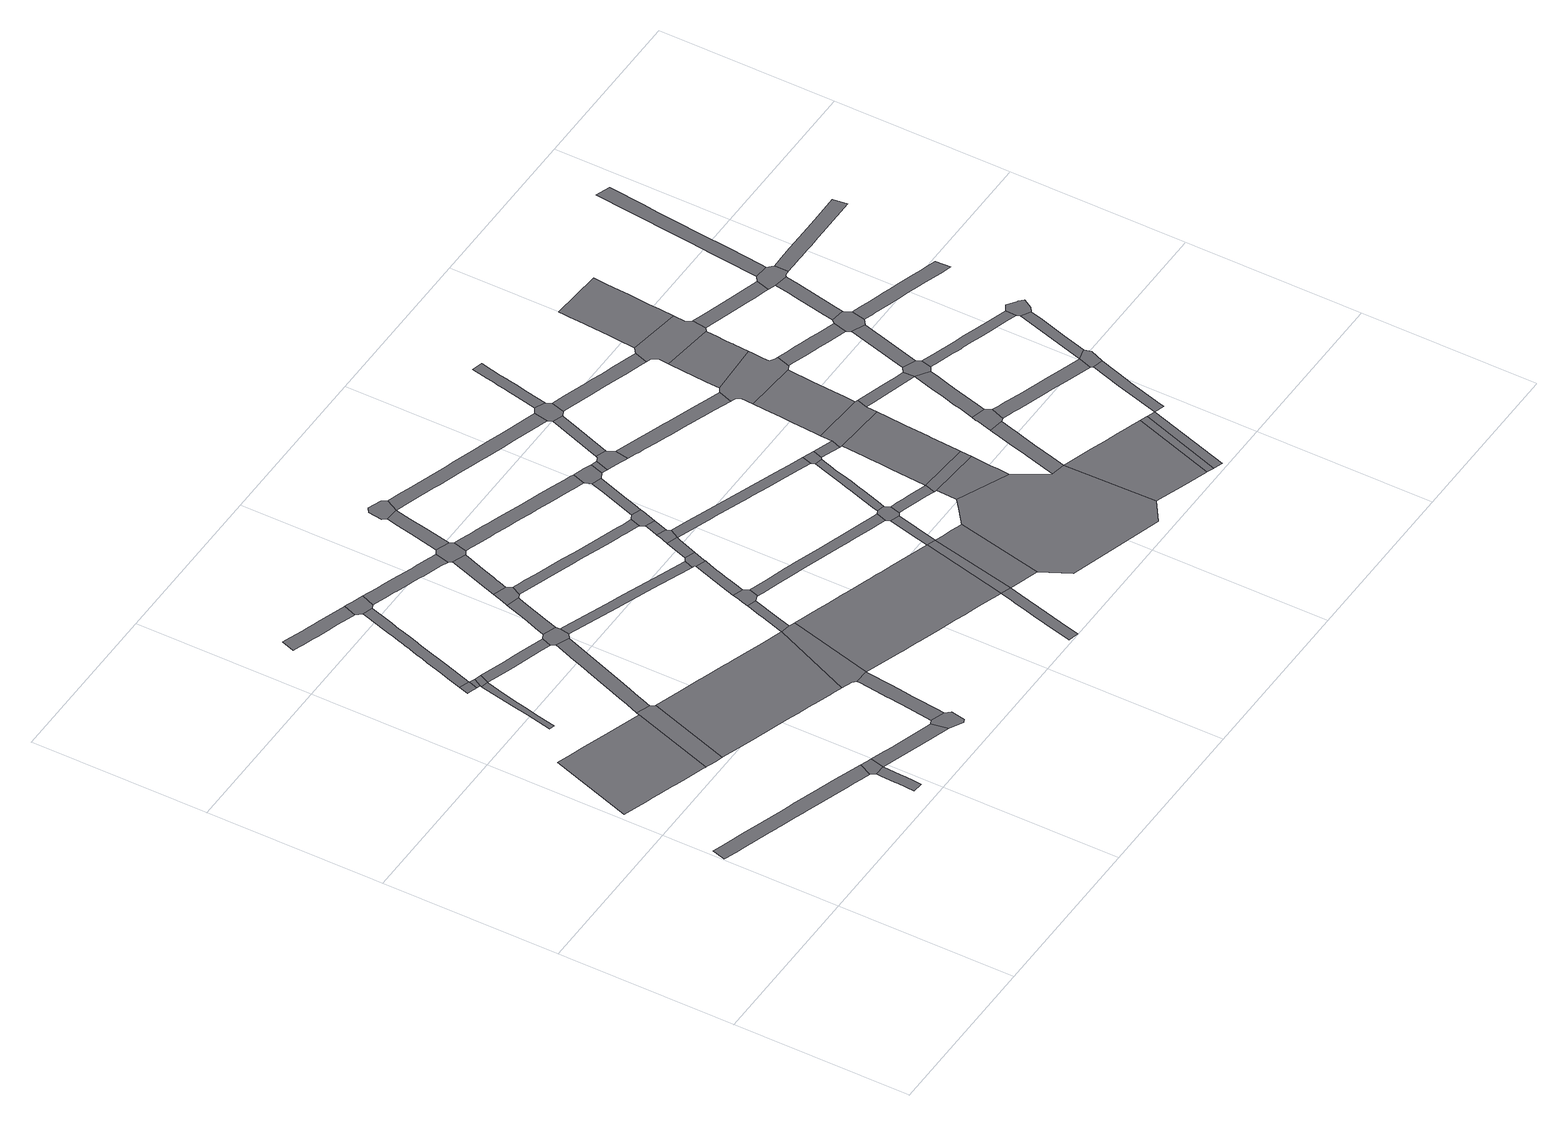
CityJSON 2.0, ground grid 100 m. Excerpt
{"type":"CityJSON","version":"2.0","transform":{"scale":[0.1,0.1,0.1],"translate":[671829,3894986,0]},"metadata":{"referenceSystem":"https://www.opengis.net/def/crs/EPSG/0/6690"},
"CityObjects":{
"road1":{"type":"Road","attributes":{"function":"9","usage":"9","RoadStructureAttribute.widthType":"2","RoadStructureAttribute.width":7.93,"RoadStructureAttribute.sectionType":"1"},"geometry":[{"type":"MultiSurface","lod":"1","boundaries":[[[0,1,2,3,4,5,6,7,8,9,10,11,12,13,14,15,16,17,18,19,20,21,22,23,24,25,26,27,28,29,30]]]}]},
"road2":{"type":"Road","attributes":{"function":"2","usage":"1","RoadStructureAttribute.widthType":"1","RoadStructureAttribute.width":39.15,"RoadStructureAttribute.sectionType":"1"},"geometry":[{"type":"MultiSurface","lod":"1","boundaries":[[[31,32,33,34,35,36,37,38,39,40,41,42,43,44,45,46,47,48,49,50]]]}]},
"road3":{"type":"Road","attributes":{"function":"9","usage":"9","RoadStructureAttribute.widthType":"3","RoadStructureAttribute.width":5.4,"RoadStructureAttribute.sectionType":"1"},"geometry":[{"type":"MultiSurface","lod":"1","boundaries":[[[51,52,53,54,55,56,57,58,59,60,61,62]]]}]},
"road4":{"type":"Road","attributes":{"function":"9","usage":"9","RoadStructureAttribute.widthType":"9","RoadStructureAttribute.width":-9999,"RoadStructureAttribute.sectionType":"9"},"geometry":[{"type":"MultiSurface","lod":"1","boundaries":[[[45,63,64,65,66,67,68,69,70,46]]]}]},
"road5":{"type":"Road","attributes":{"function":"9","usage":"9","RoadStructureAttribute.widthType":"9","RoadStructureAttribute.width":-9999,"RoadStructureAttribute.sectionType":"9"},"geometry":[{"type":"MultiSurface","lod":"1","boundaries":[[[71,0,30,51,62,72]]]}]},
"road6":{"type":"Road","attributes":{"function":"9","usage":"9","RoadStructureAttribute.widthType":"4","RoadStructureAttribute.width":3.25,"RoadStructureAttribute.sectionType":"1"},"geometry":[{"type":"MultiSurface","lod":"1","boundaries":[[[73,74,75,76,77,78,79,80,81,82,83]]]}]},
"road7":{"type":"Road","attributes":{"function":"9","usage":"9","RoadStructureAttribute.widthType":"9","RoadStructureAttribute.width":-9999,"RoadStructureAttribute.sectionType":"9"},"geometry":[{"type":"MultiSurface","lod":"1","boundaries":[[[84,85,86,87,88]]]}]},
"road8":{"type":"Road","attributes":{"function":"9","usage":"9","RoadStructureAttribute.widthType":"3","RoadStructureAttribute.width":5.58,"RoadStructureAttribute.sectionType":"1"},"geometry":[{"type":"MultiSurface","lod":"1","boundaries":[[[89,90,88,87,91]]]}]},
"road9":{"type":"Road","attributes":{"function":"9","usage":"9","RoadStructureAttribute.widthType":"9","RoadStructureAttribute.width":-9999,"RoadStructureAttribute.sectionType":"9"},"geometry":[{"type":"MultiSurface","lod":"1","boundaries":[[[83,82,92,93,89,91]]]}]},
"road10":{"type":"Road","attributes":{"function":"9","usage":"9","RoadStructureAttribute.widthType":"2","RoadStructureAttribute.width":7.93,"RoadStructureAttribute.sectionType":"1"},"geometry":[{"type":"MultiSurface","lod":"1","boundaries":[[[62,94,95,96,97,98,99,100,101,102,103,72]]]}]},
"road11":{"type":"Road","attributes":{"function":"9","usage":"9","RoadStructureAttribute.widthType":"3","RoadStructureAttribute.width":5.61,"RoadStructureAttribute.sectionType":"1"},"geometry":[{"type":"MultiSurface","lod":"1","boundaries":[[[84,88,104,105,106,107,108,109,110,111,112,113,114,115,116,117,118,119,120,121,122,123,124,125,126,127,128,129,130,131,132]]]}]},
"road12":{"type":"Road","attributes":{"function":"9","usage":"9","RoadStructureAttribute.widthType":"2","RoadStructureAttribute.width":7.42,"RoadStructureAttribute.sectionType":"1"},"geometry":[{"type":"MultiSurface","lod":"1","boundaries":[[[133,134,135,136,137,138,139,140,141,142,143,144,145,146,147,148,149,150,151,152,153]]]}]},
"road13":{"type":"Road","attributes":{"function":"9","usage":"9","RoadStructureAttribute.widthType":"3","RoadStructureAttribute.width":5.58,"RoadStructureAttribute.sectionType":"1"},"geometry":[{"type":"MultiSurface","lod":"1","boundaries":[[[154,155,156,157,158,159,160,161,162,163,92,82,164]]]}]},
"road14":{"type":"Road","attributes":{"function":"9","usage":"9","RoadStructureAttribute.widthType":"2","RoadStructureAttribute.width":8.01,"RoadStructureAttribute.sectionType":"1"},"geometry":[{"type":"MultiSurface","lod":"1","boundaries":[[[68,165,166,167,168,169,170,171,172,173,174,175,176,69]]]}]},
"road15":{"type":"Road","attributes":{"function":"2","usage":"1","RoadStructureAttribute.widthType":"1","RoadStructureAttribute.width":39.15,"RoadStructureAttribute.sectionType":"1"},"geometry":[{"type":"MultiSurface","lod":"1","boundaries":[[[66,177,178,179,180,181,182,183,184,185,186,187,188,189,190,191,192,193,194,195,196,197,198,67]]]}]},
"road16":{"type":"Road","attributes":{"function":"9","usage":"9","RoadStructureAttribute.widthType":"9","RoadStructureAttribute.width":-9999,"RoadStructureAttribute.sectionType":"9"},"geometry":[{"type":"MultiSurface","lod":"1","boundaries":[[[199,200,201,202,203,98,97]]]}]},
"road17":{"type":"Road","attributes":{"function":"9","usage":"9","RoadStructureAttribute.widthType":"9","RoadStructureAttribute.width":-9999,"RoadStructureAttribute.sectionType":"9"},"geometry":[{"type":"MultiSurface","lod":"1","boundaries":[[[152,116,115,204,205,206,207,153]]]}]},
"road18":{"type":"Road","attributes":{"function":"9","usage":"9","RoadStructureAttribute.widthType":"2","RoadStructureAttribute.width":8.16,"RoadStructureAttribute.sectionType":"1"},"geometry":[{"type":"MultiSurface","lod":"1","boundaries":[[[208,209,210,211,212,213,214,203,202,215,216,217,218,219,220,221,222,223,224,225,226,227,228]]]}]},
"road19":{"type":"Road","attributes":{"function":"9","usage":"9","RoadStructureAttribute.widthType":"9","RoadStructureAttribute.width":-9999,"RoadStructureAttribute.sectionType":"9"},"geometry":[{"type":"MultiSurface","lod":"1","boundaries":[[[229,230,231,232,160,159,170,169]]]}]},
"road20":{"type":"Road","attributes":{"function":"9","usage":"9","RoadStructureAttribute.widthType":"2","RoadStructureAttribute.width":8.01,"RoadStructureAttribute.sectionType":"1"},"geometry":[{"type":"MultiSurface","lod":"1","boundaries":[[[233,234,235,236,237,238,232,231]]]}]},
"road21":{"type":"Road","attributes":{"function":"9","usage":"9","RoadStructureAttribute.widthType":"9","RoadStructureAttribute.width":-9999,"RoadStructureAttribute.sectionType":"9"},"geometry":[{"type":"MultiSurface","lod":"1","boundaries":[[[239,240,189,188,241,228,227,242]]]}]},
"road22":{"type":"Road","attributes":{"function":"9","usage":"9","RoadStructureAttribute.widthType":"2","RoadStructureAttribute.width":7.42,"RoadStructureAttribute.sectionType":"1"},"geometry":[{"type":"MultiSurface","lod":"1","boundaries":[[[204,243,244,245,246,247,248,249,250,251,252,253,254,255,256,257,258,259,260,261,262,263,205]]]}]},
"road23":{"type":"Road","attributes":{"function":"9","usage":"9","RoadStructureAttribute.widthType":"9","RoadStructureAttribute.width":-9999,"RoadStructureAttribute.sectionType":"9"},"geometry":[{"type":"MultiSurface","lod":"1","boundaries":[[[264,265,236,235,266,267,268,269]]]}]},
"road24":{"type":"Road","attributes":{"function":"9","usage":"9","RoadStructureAttribute.widthType":"2","RoadStructureAttribute.width":8.01,"RoadStructureAttribute.sectionType":"1"},"geometry":[{"type":"MultiSurface","lod":"1","boundaries":[[[270,271,272,273,274,275,276,277,278,279,269,268]]]}]},
"road25":{"type":"Road","attributes":{"function":"9","usage":"9","RoadStructureAttribute.widthType":"3","RoadStructureAttribute.width":5.16,"RoadStructureAttribute.sectionType":"1"},"geometry":[{"type":"MultiSurface","lod":"1","boundaries":[[[280,281,282,283,284,285,230,229,286,287,288,289,290,291,292]]]}]},
"road26":{"type":"Road","attributes":{"function":"9","usage":"9","RoadStructureAttribute.widthType":"3","RoadStructureAttribute.width":5.84,"RoadStructureAttribute.sectionType":"1"},"geometry":[{"type":"MultiSurface","lod":"1","boundaries":[[[189,240,293,294,295,296,297,298,299,300]]]}]},
"road27":{"type":"Road","attributes":{"function":"9","usage":"9","RoadStructureAttribute.widthType":"9","RoadStructureAttribute.width":-9999,"RoadStructureAttribute.sectionType":"9"},"geometry":[{"type":"MultiSurface","lod":"1","boundaries":[[[301,302,255,254,276,275,303,304,305]]]}]},
"road28":{"type":"Road","attributes":{"function":"9","usage":"9","RoadStructureAttribute.widthType":"9","RoadStructureAttribute.width":-9999,"RoadStructureAttribute.sectionType":"9"},"geometry":[{"type":"MultiSurface","lod":"1","boundaries":[[[306,307,308,309,310,311,312,313,314,295,294]]]}]},
"road29":{"type":"Road","attributes":{"function":"9","usage":"9","RoadStructureAttribute.widthType":"2","RoadStructureAttribute.width":8.01,"RoadStructureAttribute.sectionType":"1"},"geometry":[{"type":"MultiSurface","lod":"1","boundaries":[[[315,316,317,318,319,320,321,301,305]]]}]},
"road30":{"type":"Road","attributes":{"function":"9","usage":"9","RoadStructureAttribute.widthType":"3","RoadStructureAttribute.width":5.5,"RoadStructureAttribute.sectionType":"1"},"geometry":[{"type":"MultiSurface","lod":"1","boundaries":[[[266,322,323,324,325,326,327,328,329,330,331,332,333,334,335,336,337,338,339,340,341,342,343,267]]]}]},
"road31":{"type":"Road","attributes":{"function":"2","usage":"1","RoadStructureAttribute.widthType":"1","RoadStructureAttribute.width":39.15,"RoadStructureAttribute.sectionType":"1"},"geometry":[{"type":"MultiSurface","lod":"1","boundaries":[[[227,344,345,346,347,348,349,350,351,352,353,354,355,356,357,358,359,360,361,362,363,364,365,366,367,368,242]]]}]},
"road32":{"type":"Road","attributes":{"function":"9","usage":"9","RoadStructureAttribute.widthType":"3","RoadStructureAttribute.width":5.84,"RoadStructureAttribute.sectionType":"1"},"geometry":[{"type":"MultiSurface","lod":"1","boundaries":[[[369,370,371,311,310,372,373,374,375,376,377,378,379]]]}]},
"road33":{"type":"Road","attributes":{"function":"9","usage":"9","RoadStructureAttribute.widthType":"9","RoadStructureAttribute.width":-9999,"RoadStructureAttribute.sectionType":"9"},"geometry":[{"type":"MultiSurface","lod":"1","boundaries":[[[380,381,319,318,382,383,384]]]}]},
"road34":{"type":"Road","attributes":{"function":"9","usage":"9","RoadStructureAttribute.widthType":"9","RoadStructureAttribute.width":-9999,"RoadStructureAttribute.sectionType":"9"},"geometry":[{"type":"MultiSurface","lod":"1","boundaries":[[[291,385,379,378,386,387,388,292]]]}]},
"road35":{"type":"Road","attributes":{"function":"9","usage":"9","RoadStructureAttribute.widthType":"3","RoadStructureAttribute.width":5.41,"RoadStructureAttribute.sectionType":"1"},"geometry":[{"type":"MultiSurface","lod":"1","boundaries":[[[356,389,390,391,392,393,394,395,396,397,398,399]]]}]},
"road36":{"type":"Road","attributes":{"function":"9","usage":"9","RoadStructureAttribute.widthType":"3","RoadStructureAttribute.width":5.84,"RoadStructureAttribute.sectionType":"1"},"geometry":[{"type":"MultiSurface","lod":"1","boundaries":[[[400,388,387,401,402,403,404]]]}]},
"road37":{"type":"Road","attributes":{"function":"9","usage":"9","RoadStructureAttribute.widthType":"2","RoadStructureAttribute.width":7.92,"RoadStructureAttribute.sectionType":"1"},"geometry":[{"type":"MultiSurface","lod":"1","boundaries":[[[405,406,407,408,409,410,411,412,413,414,415,416,417,418,419,420,421,422,423,424,425,426,427,428,429,430,431,432,433,434,435,304,303]]]}]},
"road38":{"type":"Road","attributes":{"function":"9","usage":"9","RoadStructureAttribute.widthType":"9","RoadStructureAttribute.width":-9999,"RoadStructureAttribute.sectionType":"9"},"geometry":[{"type":"MultiSurface","lod":"1","boundaries":[[[436,437,438,404,403,439,440]]]}]},
"road39":{"type":"Road","attributes":{"function":"9","usage":"9","RoadStructureAttribute.widthType":"3","RoadStructureAttribute.width":5.84,"RoadStructureAttribute.sectionType":"1"},"geometry":[{"type":"MultiSurface","lod":"1","boundaries":[[[441,442,443,436,440,444,445,446]]]}]},
"road40":{"type":"Road","attributes":{"function":"9","usage":"9","RoadStructureAttribute.widthType":"3","RoadStructureAttribute.width":5.92,"RoadStructureAttribute.sectionType":"1"},"geometry":[{"type":"MultiSurface","lod":"1","boundaries":[[[447,448,449,450,451,452,453,454,455,456,457,308,307,458,459,460,461,462,463,464,465,466,467]]]}]},
"road41":{"type":"Road","attributes":{"function":"9","usage":"9","RoadStructureAttribute.widthType":"9","RoadStructureAttribute.width":-9999,"RoadStructureAttribute.sectionType":"9"},"geometry":[{"type":"MultiSurface","lod":"1","boundaries":[[[468,469,470,333,332,471,441,446]]]}]},
"road42":{"type":"Road","attributes":{"function":"9","usage":"9","RoadStructureAttribute.widthType":"9","RoadStructureAttribute.width":-9999,"RoadStructureAttribute.sectionType":"9"},"geometry":[{"type":"MultiSurface","lod":"1","boundaries":[[[472,357,356,399]]]}]},
"road43":{"type":"Road","attributes":{"function":"9","usage":"9","RoadStructureAttribute.widthType":"3","RoadStructureAttribute.width":5.84,"RoadStructureAttribute.sectionType":"1"},"geometry":[{"type":"MultiSurface","lod":"1","boundaries":[[[473,474,475,470,469,476,477,478,479]]]}]},
"road44":{"type":"Road","attributes":{"function":"2","usage":"1","RoadStructureAttribute.widthType":"1","RoadStructureAttribute.width":39.15,"RoadStructureAttribute.sectionType":"1"},"geometry":[{"type":"MultiSurface","lod":"1","boundaries":[[[480,481,482,483,484,485,486,487,472,399]]]}]},
"road45":{"type":"Road","attributes":{"function":"9","usage":"9","RoadStructureAttribute.widthType":"2","RoadStructureAttribute.width":7.47,"RoadStructureAttribute.sectionType":"1"},"geometry":[{"type":"MultiSurface","lod":"1","boundaries":[[[488,489,490,491,492,493,494,495,496,497,498,499,382,318,500,501,502,503,504,505,506,507,508,509,510,511,512,513,514]]]}]},
"road46":{"type":"Road","attributes":{"function":"9","usage":"9","RoadStructureAttribute.widthType":"3","RoadStructureAttribute.width":4.47,"RoadStructureAttribute.sectionType":"1"},"geometry":[{"type":"MultiSurface","lod":"1","boundaries":[[[472,515,516,517,518,357]]]}]},
"road47":{"type":"Road","attributes":{"function":"9","usage":"9","RoadStructureAttribute.widthType":"9","RoadStructureAttribute.width":-9999,"RoadStructureAttribute.sectionType":"9"},"geometry":[{"type":"MultiSurface","lod":"1","boundaries":[[[519,473,479,520,521,522,422,421]]]}]},
"road48":{"type":"Road","attributes":{"function":"9","usage":"9","RoadStructureAttribute.widthType":"3","RoadStructureAttribute.width":5.78,"RoadStructureAttribute.sectionType":"1"},"geometry":[{"type":"MultiSurface","lod":"1","boundaries":[[[523,524,525,526,527,528,529,530,531,532,533,534,535,536,537,538,539,540,541,542,543,439,403]]]}]},
"road49":{"type":"Road","attributes":{"function":"9","usage":"9","RoadStructureAttribute.widthType":"2","RoadStructureAttribute.width":7.92,"RoadStructureAttribute.sectionType":"1"},"geometry":[{"type":"MultiSurface","lod":"1","boundaries":[[[521,520,544,545]]]}]},
"road50":{"type":"Road","attributes":{"function":"9","usage":"9","RoadStructureAttribute.widthType":"9","RoadStructureAttribute.width":-9999,"RoadStructureAttribute.sectionType":"9"},"geometry":[{"type":"MultiSurface","lod":"1","boundaries":[[[466,517,516,546,547,548,549,467]]]}]},
"road51":{"type":"Road","attributes":{"function":"9","usage":"9","RoadStructureAttribute.widthType":"9","RoadStructureAttribute.width":-9999,"RoadStructureAttribute.sectionType":"9"},"geometry":[{"type":"MultiSurface","lod":"1","boundaries":[[[550,551,552,553,545,544,554,555,556,557]]]}]},
"road52":{"type":"Road","attributes":{"function":"9","usage":"9","RoadStructureAttribute.widthType":"3","RoadStructureAttribute.width":5.92,"RoadStructureAttribute.sectionType":"1"},"geometry":[{"type":"MultiSurface","lod":"1","boundaries":[[[558,559,560,561,562,547,546,563,564,565,566]]]}]},
"road53":{"type":"Road","attributes":{"function":"9","usage":"9","RoadStructureAttribute.widthType":"3","RoadStructureAttribute.width":4.05,"RoadStructureAttribute.sectionType":"1"},"geometry":[{"type":"MultiSurface","lod":"1","boundaries":[[[567,568,569,570,571,572,573,574,575,576,577,578,579,580,581,582,549,548]]]}]},
"road54":{"type":"Road","attributes":{"function":"9","usage":"9","RoadStructureAttribute.widthType":"9","RoadStructureAttribute.width":-9999,"RoadStructureAttribute.sectionType":"9"},"geometry":[{"type":"MultiSurface","lod":"1","boundaries":[[[583,584,483,482,585,586,587,588,589,590,591]]]}]},
"road55":{"type":"Road","attributes":{"function":"9","usage":"9","RoadStructureAttribute.widthType":"2","RoadStructureAttribute.width":6.08,"RoadStructureAttribute.sectionType":"1"},"geometry":[{"type":"MultiSurface","lod":"1","boundaries":[[[592,552,551,593,594,595,596]]]}]},
"road56":{"type":"Road","attributes":{"function":"9","usage":"9","RoadStructureAttribute.widthType":"9","RoadStructureAttribute.width":-9999,"RoadStructureAttribute.sectionType":"9"},"geometry":[{"type":"MultiSurface","lod":"1","boundaries":[[[534,576,575,597,598,535]]]}]},
"road57":{"type":"Road","attributes":{"function":"9","usage":"9","RoadStructureAttribute.widthType":"9","RoadStructureAttribute.width":-9999,"RoadStructureAttribute.sectionType":"9"},"geometry":[{"type":"MultiSurface","lod":"1","boundaries":[[[599,514,513,596,595,600,601,602]]]}]},
"road58":{"type":"Road","attributes":{"function":"1","usage":"2","RoadStructureAttribute.widthType":"1","RoadStructureAttribute.width":39.1,"RoadStructureAttribute.sectionType":"7"},"geometry":[{"type":"MultiSurface","lod":"1","boundaries":[[[603,604,583,591,605,606,607,608]]]}]},
"road59":{"type":"Road","attributes":{"function":"9","usage":"9","RoadStructureAttribute.widthType":"2","RoadStructureAttribute.width":7.92,"RoadStructureAttribute.sectionType":"1"},"geometry":[{"type":"MultiSurface","lod":"1","boundaries":[[[609,610,611,612,613,614,615,550,557,616,617,618,619,620,621,622,623,624,625,626,627,628,629,630]]]}]},
"road60":{"type":"Road","attributes":{"function":"9","usage":"9","RoadStructureAttribute.widthType":"9","RoadStructureAttribute.width":-9999,"RoadStructureAttribute.sectionType":"9"},"geometry":[{"type":"MultiSurface","lod":"1","boundaries":[[[603,608,631,632,558,566]]]}]},
"road61":{"type":"Road","attributes":{"function":"9","usage":"9","RoadStructureAttribute.widthType":"3","RoadStructureAttribute.width":5.78,"RoadStructureAttribute.sectionType":"1"},"geometry":[{"type":"MultiSurface","lod":"1","boundaries":[[[633,634,598,597]]]}]},
"road62":{"type":"Road","attributes":{"function":"9","usage":"9","RoadStructureAttribute.widthType":"2","RoadStructureAttribute.width":6.08,"RoadStructureAttribute.sectionType":"1"},"geometry":[{"type":"MultiSurface","lod":"1","boundaries":[[[635,636,637,638,639,640,641,642,643,644,645,646,647,599,602]]]}]},
"road63":{"type":"Road","attributes":{"function":"1","usage":"2","RoadStructureAttribute.widthType":"1","RoadStructureAttribute.width":39.1,"RoadStructureAttribute.sectionType":"7"},"geometry":[{"type":"MultiSurface","lod":"1","boundaries":[[[648,649,650,651,652,653,558,632,654,655,656,657,658,659,660,661]]]}]},
"road64":{"type":"Road","attributes":{"function":"9","usage":"9","RoadStructureAttribute.widthType":"2","RoadStructureAttribute.width":6.98,"RoadStructureAttribute.sectionType":"1"},"geometry":[{"type":"MultiSurface","lod":"1","boundaries":[[[600,662,663,664,665,666,667,668,669,670,671,672,673,674,675,676,601]]]}]},
"road65":{"type":"Road","attributes":{"function":"9","usage":"9","RoadStructureAttribute.widthType":"9","RoadStructureAttribute.width":-9999,"RoadStructureAttribute.sectionType":"9"},"geometry":[{"type":"MultiSurface","lod":"1","boundaries":[[[634,633,648,661,677,678,679,680]]]}]},
"road66":{"type":"Road","attributes":{"function":"9","usage":"9","RoadStructureAttribute.widthType":"2","RoadStructureAttribute.width":8.13,"RoadStructureAttribute.sectionType":"1"},"geometry":[{"type":"MultiSurface","lod":"1","boundaries":[[[681,682,683,684,685,686,589,588,687,688,689,690,691,692,693,694,695,696]]]}]},
"road67":{"type":"Road","attributes":{"function":"3","usage":"2","RoadStructureAttribute.widthType":"1","RoadStructureAttribute.width":39.1,"RoadStructureAttribute.sectionType":"1"},"geometry":[{"type":"MultiSurface","lod":"1","boundaries":[[[679,697,698,699,700,701,702,703,704,705,706,707,708,709,710,711,680]]]}]},
"road68":{"type":"Road","attributes":{"function":"2","usage":"1","RoadStructureAttribute.widthType":"1","RoadStructureAttribute.width":39.15,"RoadStructureAttribute.sectionType":"1"},"geometry":[{"type":"MultiSurface","lod":"1","boundaries":[[[712,713,714,715,716,717,718,719,720,721,722,588,587]]]}]},
"road69":{"type":"Road","attributes":{"function":"9","usage":"9","RoadStructureAttribute.widthType":"9","RoadStructureAttribute.width":-9999,"RoadStructureAttribute.sectionType":"9"},"geometry":[{"type":"MultiSurface","lod":"1","boundaries":[[[695,723,724,725,726,727,728,729,696]]]}]},
"road70":{"type":"Road","attributes":{"function":"9","usage":"9","RoadStructureAttribute.widthType":"9","RoadStructureAttribute.width":-9999,"RoadStructureAttribute.sectionType":"9"},"geometry":[{"type":"MultiSurface","lod":"1","boundaries":[[[730,731,732,733,734,735,630,629,736,737,738,705,704,739,740]]]}]},
"road71":{"type":"Road","attributes":{"function":"9","usage":"9","RoadStructureAttribute.widthType":"9","RoadStructureAttribute.width":-9999,"RoadStructureAttribute.sectionType":"9"},"geometry":[{"type":"MultiSurface","lod":"1","boundaries":[[[741,716,715,742,743]]]}]},
"road72":{"type":"Road","attributes":{"function":"9","usage":"9","RoadStructureAttribute.widthType":"3","RoadStructureAttribute.width":5.13,"RoadStructureAttribute.sectionType":"1"},"geometry":[{"type":"MultiSurface","lod":"1","boundaries":[[[744,745,746,678,677,747,748,749,750,751]]]}]},
"road73":{"type":"Road","attributes":{"function":"2","usage":"1","RoadStructureAttribute.widthType":"1","RoadStructureAttribute.width":39.15,"RoadStructureAttribute.sectionType":"1"},"geometry":[{"type":"MultiSurface","lod":"1","boundaries":[[[742,752,753,754,755,743]]]}]},
"road74":{"type":"Road","attributes":{"function":"3","usage":"2","RoadStructureAttribute.widthType":"1","RoadStructureAttribute.width":39.1,"RoadStructureAttribute.sectionType":"1"},"geometry":[{"type":"MultiSurface","lod":"1","boundaries":[[[734,756,757,758,759,760,761,762,763,764,765,766,735]]]}]},
"road75":{"type":"Road","attributes":{"function":"9","usage":"9","RoadStructureAttribute.widthType":"2","RoadStructureAttribute.width":8.13,"RoadStructureAttribute.sectionType":"1"},"geometry":[{"type":"MultiSurface","lod":"1","boundaries":[[[750,767,768,769,770,726,725,771,772,773,774,775,776]]]}]},
"road76":{"type":"Road","attributes":{"function":"9","usage":"9","RoadStructureAttribute.widthType":"9","RoadStructureAttribute.width":-9999,"RoadStructureAttribute.sectionType":"9"},"geometry":[{"type":"MultiSurface","lod":"1","boundaries":[[[777,670,669,778,779,763,762,780,781,782,783]]]}]},
"road77":{"type":"Road","attributes":{"function":"9","usage":"9","RoadStructureAttribute.widthType":"9","RoadStructureAttribute.width":-9999,"RoadStructureAttribute.sectionType":"9"},"geometry":[{"type":"MultiSurface","lod":"1","boundaries":[[[784,751,750,776,785,786,787]]]}]},
"road78":{"type":"Road","attributes":{"function":"9","usage":"9","RoadStructureAttribute.widthType":"2","RoadStructureAttribute.width":7.13,"RoadStructureAttribute.sectionType":"1"},"geometry":[{"type":"MultiSurface","lod":"1","boundaries":[[[788,789,790,791,792,793,724,723,794,795,796,797,798,799,800,801,802]]]}]},
"road79":{"type":"Road","attributes":{"function":"3","usage":"2","RoadStructureAttribute.widthType":"1","RoadStructureAttribute.width":39.1,"RoadStructureAttribute.sectionType":"1"},"geometry":[{"type":"MultiSurface","lod":"1","boundaries":[[[803,804,805,806,807,808,809,810,811,812,813,814,815,816,777,783]]]}]},
"road80":{"type":"Road","attributes":{"function":"9","usage":"9","RoadStructureAttribute.widthType":"2","RoadStructureAttribute.width":6.67,"RoadStructureAttribute.sectionType":"1"},"geometry":[{"type":"MultiSurface","lod":"1","boundaries":[[[739,817,818,819,820,821,822,823,824,825,826,827,828,829,830,831,740]]]}]},
"road81":{"type":"Road","attributes":{"function":"9","usage":"9","RoadStructureAttribute.widthType":"2","RoadStructureAttribute.width":8.13,"RoadStructureAttribute.sectionType":"1"},"geometry":[{"type":"MultiSurface","lod":"1","boundaries":[[[832,833,834,835,836,837,784,787]]]}]},
"road82":{"type":"Road","attributes":{"function":"9","usage":"9","RoadStructureAttribute.widthType":"2","RoadStructureAttribute.width":6.2,"RoadStructureAttribute.sectionType":"1"},"geometry":[{"type":"MultiSurface","lod":"1","boundaries":[[[838,839,840,841,842,843,844,845,846,847,848,754]]]}]},
"road83":{"type":"Road","attributes":{"function":"9","usage":"9","RoadStructureAttribute.widthType":"2","RoadStructureAttribute.width":6.64,"RoadStructureAttribute.sectionType":"1"},"geometry":[{"type":"MultiSurface","lod":"1","boundaries":[[[849,850,851,781,780,852,853,854,855,856,857,858]]]}]},
"road84":{"type":"Road","attributes":{"function":"9","usage":"9","RoadStructureAttribute.widthType":"9","RoadStructureAttribute.width":-9999,"RoadStructureAttribute.sectionType":"9"},"geometry":[{"type":"MultiSurface","lod":"1","boundaries":[[[825,834,833,859,860,861,862,826]]]}]},
"road85":{"type":"Road","attributes":{"function":"9","usage":"9","RoadStructureAttribute.widthType":"3","RoadStructureAttribute.width":5.31,"RoadStructureAttribute.sectionType":"1"},"geometry":[{"type":"MultiSurface","lod":"1","boundaries":[[[863,864,865,866,867,868,786,785,869,870,871,872,873,874,875,876,877,878,879]]]}]},
"road86":{"type":"Road","attributes":{"function":"9","usage":"9","RoadStructureAttribute.widthType":"9","RoadStructureAttribute.width":-9999,"RoadStructureAttribute.sectionType":"9"},"geometry":[{"type":"MultiSurface","lod":"1","boundaries":[[[801,844,843,880,881,882,802]]]}]},
"road87":{"type":"Road","attributes":{"function":"9","usage":"9","RoadStructureAttribute.widthType":"2","RoadStructureAttribute.width":8.13,"RoadStructureAttribute.sectionType":"1"},"geometry":[{"type":"MultiSurface","lod":"1","boundaries":[[[883,884,885,886,887,862,861,888,889,890,891,892,893]]]}]},
"road88":{"type":"Road","attributes":{"function":"9","usage":"9","RoadStructureAttribute.widthType":"2","RoadStructureAttribute.width":6.2,"RoadStructureAttribute.sectionType":"1"},"geometry":[{"type":"MultiSurface","lod":"1","boundaries":[[[882,894,895,896,897,898,899,900,901,802]]]}]},
"road89":{"type":"Road","attributes":{"function":"9","usage":"9","RoadStructureAttribute.widthType":"9","RoadStructureAttribute.width":-9999,"RoadStructureAttribute.sectionType":"9"},"geometry":[{"type":"MultiSurface","lod":"1","boundaries":[[[858,857,902,903,893,892,904,905,906,907,908]]]}]},
"road90":{"type":"Road","attributes":{"function":"9","usage":"9","RoadStructureAttribute.widthType":"2","RoadStructureAttribute.width":6.87,"RoadStructureAttribute.sectionType":"1"},"geometry":[{"type":"MultiSurface","lod":"1","boundaries":[[[909,910,911,912,913,914,915,916,917,860,859,918,919,920,921,922,923,924,925,926,927,928,929,930,931]]]}]},
"road91":{"type":"Road","attributes":{"function":"9","usage":"9","RoadStructureAttribute.widthType":"9","RoadStructureAttribute.width":-9999,"RoadStructureAttribute.sectionType":"9"},"geometry":[{"type":"MultiSurface","lod":"1","boundaries":[[[900,899,932,933,934,935,936,863,879]]]}]},
"road92":{"type":"Road","attributes":{"function":"9","usage":"9","RoadStructureAttribute.widthType":"2","RoadStructureAttribute.width":8.13,"RoadStructureAttribute.sectionType":"1"},"geometry":[{"type":"MultiSurface","lod":"1","boundaries":[[[907,937,938,939,940,941,942,943,944,945,946,947,948,949,950,951,952,953,954,955,956,957,958,908]]]}]},
"road93":{"type":"Road","attributes":{"function":"9","usage":"9","RoadStructureAttribute.widthType":"2","RoadStructureAttribute.width":7.12,"RoadStructureAttribute.sectionType":"1"},"geometry":[{"type":"MultiSurface","lod":"1","boundaries":[[[905,959,960,961,962,963,964,965,966,967,968,969,970,971,972,973,974,975,906]]]}]}
},
"vertices":[
[936,428,0],[887,446,0],[764,488,0],[680,517,0],[522,569,0],[508,574,0],[452,592,0],[335,631,0],[273,652,0],[228,666,0],[93,709,0],[30,730,0],[8,653,0],[31,645,0],[40,642,0],[79,629,0],[152,605,0],[188,593,0],[286,561,0],[327,547,0],[345,541,0],[357,537,0],[450,506,0],[495,491,0],[513,485,0],[555,471,0],[672,432,0],[758,403,0],[808,386,0],[846,374,0],[900,356,0],
[36,1240,0],[78,1226,0],[137,1206,0],[148,1202,0],[162,1197,0],[193,1187,0],[207,1182,0],[247,1169,0],[328,1142,0],[348,1135,0],[395,1119,0],[411,1114,0],[518,1078,0],[533,1073,0],[535,1073,0],[693,1546,0],[509,1608,0],[358,1658,0],[271,1686,0],[193,1713,0],
[920,329,0],[918,298,0],[913,218,0],[913,202,0],[910,151,0],[907,107,0],[967,103,0],[968,120,0],[969,144,0],[973,202,0],[974,231,0],[980,328,0],
[546,1069,0],[564,1063,0],[591,1054,0],[636,1039,0],[794,1512,0],[776,1536,0],[700,1564,0],[694,1549,0],
[975,415,0],[999,407,0],
[433,2117,0],[412,2015,0],[381,1869,0],[412,1863,0],[433,1963,0],[450,2042,0],[463,2101,0],[485,2198,0],[515,2300,0],[516,2303,0],[473,2311,0],
[414,2401,0],[397,2346,0],[416,2340,0],[454,2328,0],[471,2383,0],
[502,2370,0],[474,2382,0],[475,2321,0],
[541,2357,0],[526,2362,0],
[1084,294,0],[1195,257,0],[1201,255,0],[1384,196,0],[1366,286,0],[1324,300,0],[1167,349,0],[1147,356,0],[1135,360,0],[1078,379,0],
[472,2386,0],[522,2542,0],[574,2704,0],[585,2740,0],[587,2747,0],[603,2795,0],[624,2860,0],[630,2880,0],[636,2898,0],[646,2929,0],[654,2954,0],[689,3063,0],[631,3080,0],[599,2979,0],[588,2947,0],[571,2892,0],[564,2871,0],[553,2836,0],[541,2798,0],[537,2785,0],[528,2754,0],[518,2727,0],[508,2695,0],[498,2664,0],[487,2630,0],[463,2553,0],[454,2527,0],[441,2486,0],[415,2404,0],
[481,3238,0],[462,3244,0],[443,3250,0],[413,3260,0],[399,3265,0],[374,3273,0],[336,3286,0],[275,3308,0],[254,3315,0],[227,3240,0],[271,3225,0],[288,3219,0],[336,3203,0],[351,3198,0],[378,3188,0],[426,3172,0],[442,3167,0],[500,3148,0],[566,3126,0],[604,3113,0],[630,3187,0],
[573,2284,0],[617,2270,0],[690,2246,0],[701,2243,0],[853,2194,0],[903,2178,0],[923,2234,0],[792,2276,0],[746,2291,0],[686,2311,0],[519,2302,0],
[793,1582,0],[815,1644,0],[829,1682,0],[855,1752,0],[994,2125,0],[920,2155,0],[871,2024,0],[852,1972,0],[835,1927,0],[832,1919,0],[740,1672,0],[727,1635,0],
[639,1038,0],[738,1005,0],[837,972,0],[936,939,0],[1034,906,0],[1100,884,0],[1166,862,0],[1226,841,0],[1290,820,0],[1296,818,0],[1310,813,0],[1368,794,0],[1567,1255,0],[1565,1256,0],[1447,1294,0],[1361,1323,0],[1265,1355,0],[1241,1363,0],[1218,1371,0],[1082,1416,0],[1065,1422,0],[942,1463,0],
[1459,154,0],[1477,163,0],[1494,242,0],[1469,272,0],[1391,298,0],
[712,3074,0],[740,3149,0],[680,3170,0],[645,3182,0],
[1445,732,0],[1428,600,0],[1426,578,0],[1421,540,0],[1417,510,0],[1414,481,0],[1399,365,0],[1471,290,0],[1473,304,0],[1474,316,0],[1477,337,0],[1480,366,0],[1484,394,0],[1493,467,0],[1499,518,0],[1503,552,0],[1510,603,0],[1526,735,0],[1527,747,0],[1528,750,0],[1447,753,0],
[1021,2142,0],[1031,2197,0],[1027,2221,0],[955,2249,0],
[1047,2280,0],[1107,2453,0],[1119,2485,0],[1045,2508,0],[1003,2382,0],[975,2306,0],
[1624,1244,0],[1621,1245,0],[1428,774,0],[1654,1234,0],
[787,3048,0],[802,3043,0],[841,3029,0],[856,3024,0],[914,3004,0],[928,2999,0],[952,2991,0],[996,2976,0],[1021,2967,0],[1031,2964,0],[1124,2932,0],[1163,2915,0],[1185,2994,0],[1139,3010,0],[1102,3023,0],[1077,3032,0],[1032,3047,0],[962,3072,0],[922,3086,0],[879,3101,0],[824,3120,0],
[1072,2587,0],[1057,2541,0],[1144,2497,0],[1169,2551,0],[1153,2580,0],[1078,2605,0],
[1169,2625,0],[1176,2647,0],[1183,2667,0],[1204,2728,0],[1217,2766,0],[1253,2868,0],[1178,2897,0],[1132,2762,0],[1124,2740,0],[1095,2653,0],
[1622,1974,0],[1405,2057,0],[1352,2077,0],[1336,2083,0],[1101,2171,0],[1089,2175,0],[1303,2036,0],[1358,2016,0],[1396,2001,0],[1513,1957,0],[1723,1877,0],[1743,1869,0],[1763,1921,0],
[1644,1320,0],[1693,1478,0],[1642,1494,0],[1639,1484,0],[1618,1416,0],[1608,1383,0],[1573,1272,0],[1568,1258,0],
[1214,3011,0],[1199,3003,0],[1280,2884,0],[1302,2961,0],[1289,2983,0],
[1724,1490,0],[1729,1488,0],[1747,1545,0],[1739,1560,0],[1731,1576,0],[1673,1594,0],[1671,1585,0],[1661,1554,0],[1654,1532,0],
[1316,3119,0],[1320,3135,0],[1340,3237,0],[1358,3326,0],[1283,3330,0],[1271,3276,0],[1249,3175,0],
[1208,2475,0],[1406,2407,0],[1459,2388,0],[1517,2369,0],[1615,2335,0],[1696,2307,0],[1750,2288,0],[1762,2284,0],[1792,2274,0],[1837,2258,0],[1871,2247,0],[1889,2303,0],[1835,2321,0],[1807,2331,0],[1733,2356,0],[1661,2381,0],[1544,2421,0],[1470,2447,0],[1310,2502,0],[1247,2524,0],[1212,2536,0],[1196,2541,0],
[1740,678,0],[1752,674,0],[1807,656,0],[1839,645,0],[1857,639,0],[1872,634,0],[1915,620,0],[1985,597,0],[2080,566,0],[2131,550,0],[2190,530,0],[2237,515,0],[2356,475,0],[2472,965,0],[2256,1036,0],[2191,1057,0],[2161,1067,0],[2118,1081,0],[2104,1086,0],[2044,1105,0],[1976,1128,0],[1957,1134,0],[1886,1157,0],[1861,1166,0],[1805,1184,0],
[1736,1788,0],[1713,1720,0],[1702,1685,0],[1744,1620,0],[1757,1661,0],[1765,1686,0],[1783,1739,0],[1790,1760,0],[1805,1804,0],[1817,1838,0],[1760,1858,0],
[1278,3435,0],[1267,3353,0],[1396,3398,0],[1380,3425,0],[1304,3453,0],
[1758,1864,0],[1821,1850,0],[1844,1914,0],[1786,1934,0],
[2337,403,0],[2333,386,0],[2311,304,0],[2298,255,0],[2262,116,0],[2235,15,0],[2294,2,0],[2324,118,0],[2350,214,0],[2395,386,0],[2414,456,0],
[1792,1952,0],[1885,2025,0],[1892,2041,0],[1893,2044,0],[1832,2065,0],
[1314,2872,0],[1321,2870,0],[1360,2857,0],[1423,2836,0],[1466,2822,0],[1481,2817,0],[1539,2797,0],[1594,2778,0],[1656,2757,0],[1672,2751,0],[1722,2734,0],[1782,2713,0],[1830,2696,0],[1862,2685,0],[1923,2664,0],[1935,2660,0],[1998,2638,0],[2024,2713,0],[2010,2718,0],[1991,2725,0],[1970,2732,0],[1899,2757,0],[1824,2783,0],[1710,2822,0],[1576,2869,0],[1540,2881,0],[1507,2892,0],[1478,2902,0],[1427,2919,0],[1414,2923,0],[1347,2946,0],
[1857,2139,0],[1845,2102,0],[1841,2091,0],[1922,2096,0],[1914,2119,0],
[1886,2220,0],[1874,2185,0],[1868,2170,0],[1930,2171,0],[1936,2189,0],[1940,2200,0],
[2499,1304,0],[2447,1320,0],[2401,1335,0],[2192,1403,0],[2127,1424,0],[2063,1445,0],[2022,1459,0],[2009,1463,0],[1969,1476,0],[1939,1485,0],[1853,1512,0],[1763,1477,0],[1854,1449,0],[1939,1422,0],[2027,1394,0],[2262,1317,0],[2275,1313,0],[2331,1295,0],[2417,1267,0],[2520,1233,0],[2539,1290,0],
[1969,2283,0],[1974,2300,0],[1919,2319,0],[1878,2234,0],
[2521,949,0],
[2015,2601,0],[1986,2516,0],[1942,2386,0],[1989,2344,0],[2020,2435,0],[2040,2493,0],[2070,2581,0],
[2430,451,0],[2579,403,0],[2580,402,0],[2687,896,0],[2661,904,0],[2622,917,0],[2569,933,0],[2523,948,0],
[2261,3118,0],[2149,3154,0],[2102,3169,0],[2017,3196,0],[1935,3222,0],[1883,3239,0],[1809,3263,0],[1774,3274,0],[1753,3280,0],[1701,3298,0],[1523,3356,0],[1485,3369,0],[1461,3292,0],[1591,3250,0],[1626,3238,0],[1698,3215,0],[1754,3197,0],[1817,3176,0],[1882,3156,0],[1935,3138,0],[2019,3111,0],[2089,3089,0],[2104,3084,0],[2248,3038,0],[2256,3036,0],[2295,3023,0],[2309,3103,0],
[2521,952,0],[2582,1191,0],[2529,1207,0],[2496,1068,0],
[2009,2615,0],[2104,2601,0],[2130,2676,0],[2089,2691,0],
[1895,2043,0],[2103,1968,0],[2123,1961,0],[2285,1902,0],[2324,1888,0],[2342,1882,0],[2437,1848,0],[2514,1820,0],[2542,1810,0],[2577,1798,0],[2617,1783,0],[2687,1758,0],[2707,1813,0],[2664,1829,0],[2621,1844,0],[2545,1871,0],[2492,1891,0],[2378,1932,0],[2264,1973,0],[2119,2025,0],[2022,2060,0],
[2137,2589,0],[2164,2665,0],
[2602,1203,0],[2618,1261,0],[2604,1292,0],[2559,1299,0],
[2276,2623,0],[2254,2665,0],[2196,2686,0],[2191,2673,0],[2168,2578,0],[2222,2559,0],[2253,2548,0],[2260,2545,0],
[2840,1194,0],[2741,1224,0],[2696,1237,0],[2662,1248,0],[2648,1252,0],[2640,1191,0],[2704,1171,0],[2776,1148,0],[2821,1133,0],
[2612,1316,0],[2633,1381,0],[2653,1440,0],[2660,1464,0],[2678,1518,0],[2696,1577,0],[2706,1622,0],[2715,1649,0],[2739,1726,0],[2698,1735,0],[2669,1645,0],[2643,1563,0],[2627,1513,0],[2619,1488,0],[2589,1394,0],[2569,1332,0],
[2830,1009,0],[2780,969,0],[2662,245,0],[3197,82,0],[3319,165,0],[3310,687,0],[3229,702,0],[3153,824,0],[3117,883,0],
[2250,2841,0],[2337,2902,0],[2354,2952,0],[2363,2977,0],[2304,2996,0],
[2751,1735,0],[2771,1790,0],
[2343,3123,0],[2393,2991,0],[2416,3068,0],[2400,3098,0],
[2835,1128,0],[2832,1048,0],[3122,955,0],[3125,991,0],[3132,1081,0],[3134,1106,0],
[2845,2423,0],[2792,2442,0],[2738,2461,0],[2589,2513,0],[2567,2521,0],[2513,2540,0],[2375,2588,0],[2308,2528,0],[2328,2521,0],[2361,2509,0],[2374,2504,0],[2424,2486,0],[2471,2469,0],[2488,2463,0],[2516,2453,0],[2619,2416,0],[2635,2410,0],[2679,2395,0],[2737,2374,0],[2781,2358,0],[2875,2324,0],[2903,2403,0],
[3136,1139,0],[3138,1172,0],
[2861,1696,0],[2881,1751,0],
[2425,3216,0],[2437,3274,0],[2452,3346,0],[2452,3348,0],[2461,3389,0],[2486,3511,0],[2427,3526,0],[2408,3433,0],[2399,3389,0],[2393,3360,0],[2386,3327,0],[2382,3305,0],[2368,3238,0],
[2876,1690,0],[2870,1600,0],[2866,1551,0],[2864,1525,0],[2860,1461,0],[2855,1402,0],[3140,1189,0],[3149,1317,0],[3151,1351,0],[3153,1366,0],[3158,1435,0],[3162,1500,0],[3171,1617,0],[3175,1669,0],
[2435,2978,0],[2501,2957,0],[2554,2939,0],[2650,2909,0],[2746,2877,0],[2781,2866,0],[2873,2837,0],[2909,2825,0],[2934,2901,0],[2782,2950,0],[2778,2951,0],[2719,2970,0],[2662,2989,0],[2624,3001,0],[2492,3044,0],
[3179,1734,0],[3198,1794,0],[3184,1798,0],[2886,1817,0],
[3337,1096,0],[3328,1064,0],[3316,1018,0],[3302,969,0],[3284,902,0],[3277,876,0],[3323,735,0],[3332,767,0],[3347,822,0],[3364,888,0],[3368,901,0],[3386,964,0],[3402,1018,0],[3410,1048,0],[3428,1111,0],[3345,1124,0],
[3189,1865,0],[3192,1903,0],[3193,1924,0],[3195,1943,0],[3196,1962,0],[3197,1975,0],[3203,2057,0],[3214,2199,0],[2915,2220,0],[2910,2151,0],[2903,2053,0],[2898,1982,0],[2892,1903,0],[2891,1886,0],[2888,1848,0],
[3491,106,0],[3527,94,0],[3623,61,0],[3626,60,0],[3781,532,0],[3722,551,0],[3670,569,0],[3637,580,0],[3617,586,0],[3562,604,0],[3479,632,0],
[3449,1118,0],[3478,1193,0],[3458,1228,0],[3379,1250,0],[3371,1223,0],[3368,1208,0],[3357,1171,0],
[3250,2295,0],[3222,2311,0],[3225,2354,0],[3229,2412,0],[3231,2434,0],[2930,2420,0],[2894,2317,0],[2907,2312,0],[2920,2290,0],[3242,2212,0],[3266,2289,0],
[3789,529,0],[3666,44,0],[3823,518,0],
[3432,1722,0],[3394,1734,0],[3348,1748,0],[3242,1715,0],[3263,1709,0],[3392,1671,0],[3490,1642,0],[3485,1706,0],
[3669,43,0],[3719,27,0],[3870,503,0],[3867,503,0],
[3235,2485,0],[3237,2516,0],[3238,2525,0],[3239,2543,0],[3241,2575,0],[3245,2622,0],[3249,2686,0],[2952,2723,0],[2945,2626,0],[2942,2581,0],[2935,2493,0],
[3454,1516,0],[3435,1446,0],[3413,1371,0],[3403,1333,0],[3479,1300,0],[3484,1320,0],[3516,1432,0],[3534,1497,0],[3550,1554,0],[3562,1595,0],
[2967,2927,0],[2941,2815,0],[2957,2783,0],[3269,2701,0],[3279,2781,0],[3259,2813,0],[3264,2880,0],
[3516,1727,0],[3590,1611,0],[3604,1670,0],[3590,1696,0],
[3907,1049,0],[3863,1063,0],[3807,1082,0],[3662,1131,0],[3541,1172,0],[3518,1179,0],[3502,1100,0],[3520,1094,0],[3550,1084,0],[3619,1061,0],[3701,1033,0],[3757,1015,0],[3838,987,0],[3987,938,0],[4013,1014,0],
[3270,2967,0],[3274,3029,0],[3279,3093,0],[3284,3148,0],[3288,3207,0],[3293,3279,0],[3299,3357,0],[3001,3378,0],[2998,3346,0],[2996,3311,0],[2993,3264,0],[2989,3213,0],[2980,3079,0],[2976,3032,0],
[3259,2207,0],[3324,2186,0],[3360,2175,0],[3376,2170,0],[3385,2167,0],[3407,2160,0],[3435,2151,0],[3485,2136,0],[3599,2100,0],[3620,2178,0],[3515,2211,0],[3477,2223,0],[3412,2244,0],[3377,2255,0],[3334,2268,0],
[3638,1864,0],[3689,2042,0],[3614,2074,0],[3555,1865,0],[3535,1796,0],[3526,1762,0],
[3928,484,0],[3928,487,0],[3933,504,0],[3994,714,0],[4000,736,0],[4055,912,0],[3996,925,0],[3941,748,0],[3921,678,0],[3875,520,0],[3871,505,0],
[3570,2692,0],[3479,2720,0],[3364,2755,0],[3342,2679,0],[3457,2644,0],[3521,2624,0],[3590,2603,0],[3649,2585,0],[3665,2581,0],[3688,2656,0],
[3720,2066,0],[3737,2145,0],[3716,2187,0],[3637,2196,0],
[4128,1503,0],[4049,1528,0],[3933,1565,0],[3863,1588,0],[3805,1606,0],[3675,1647,0],[3603,1607,0],[3622,1601,0],[3727,1568,0],[3752,1560,0],[3779,1551,0],[3791,1548,0],[3848,1530,0],[3902,1512,0],[3966,1492,0],[4065,1461,0],[4125,1442,0],
[4057,915,0],[4088,990,0],[4079,1030,0],
[3694,2481,0],[3688,2452,0],[3653,2278,0],[3648,2252,0],[3644,2230,0],[3726,2235,0],[3736,2287,0],[3755,2382,0],[3774,2475,0],[3789,2553,0],[3710,2565,0],
[4096,1091,0],[4111,1141,0],[4121,1177,0],[4134,1221,0],[4167,1332,0],[4184,1391,0],[4132,1422,0],[4013,1017,0],
[3699,2570,0],[3708,2568,0],[3801,2562,0],[3828,2563,0],[3829,2643,0],[3799,2671,0],[3719,2678,0],
[4196,2002,0],[4166,2012,0],[4122,2025,0],[4028,2054,0],[3967,2073,0],[3935,2083,0],[3896,2095,0],[3846,2110,0],[3786,2129,0],[3742,2059,0],[3777,2048,0],[3795,2043,0],[3807,2039,0],[3840,2029,0],[3860,2022,0],[3948,1995,0],[3997,1980,0],[4048,1964,0],[4106,1946,0],[4156,1930,0],[4198,1917,0],[4262,1897,0],[4259,1983,0],
[4210,1412,0],[4241,1464,0],[4218,1487,0],[4215,1489,0],[4164,1527,0],
[3802,2704,0],[3824,2901,0],[3829,2948,0],[3837,3030,0],[3841,3066,0],[3858,3224,0],[3870,3331,0],[3878,3394,0],[3881,3421,0],[3885,3458,0],[3898,3583,0],[3902,3626,0],[3825,3655,0],[3804,3464,0],[3799,3420,0],[3795,3379,0],[3778,3229,0],[3763,3090,0],[3761,3070,0],[3758,3037,0],[3746,2930,0],[3740,2875,0],
[3911,2563,0],[3928,2563,0],[3949,2563,0],[3983,2563,0],[4008,2563,0],[4044,2563,0],[4090,2564,0],[4116,2564,0],[4153,2564,0],[4395,2564,0],[4385,2645,0],[4360,2645,0],[4245,2644,0],[4215,2644,0],[4105,2644,0],[3977,2644,0],[3893,2644,0]
]}
